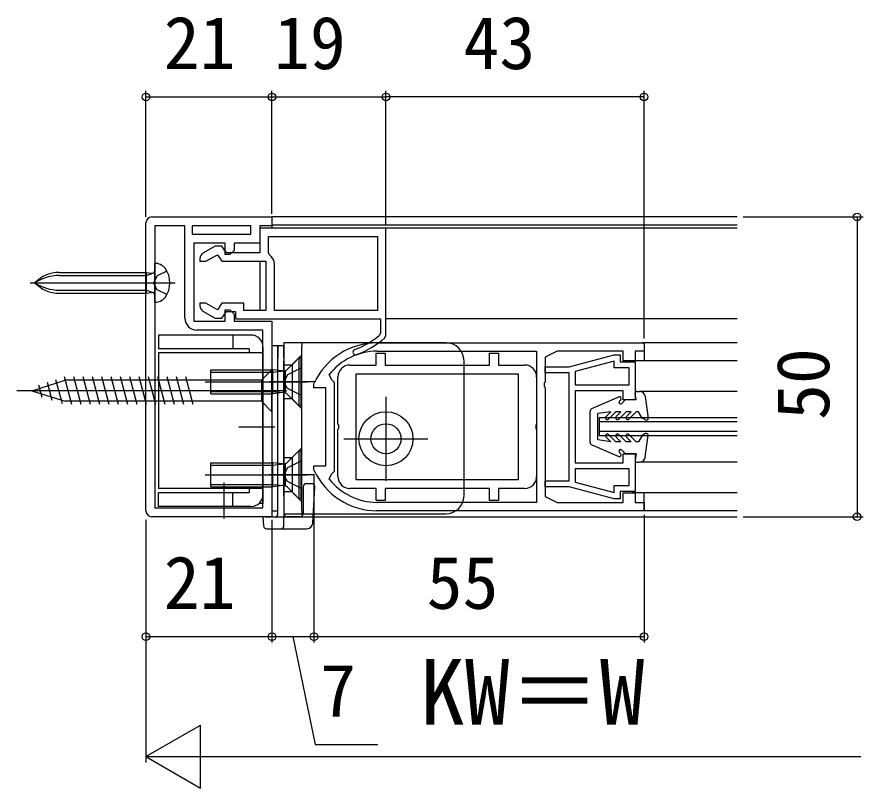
# Model space of a CAD drawing. Units: millimetres, scale not verified. Extents: x -525 to 525, y -782 to 777.
# Drawn here: x 19.5 to 160.5, y 362.2 to 490.8 of the extents above; entities that cross this region are included whole.
import ezdxf
from ezdxf.enums import TextEntityAlignment as Align

# ---------------------------------------------------------------- set-up
doc = ezdxf.new("R2010")
doc.units = ezdxf.units.MM
doc.header["$LTSCALE"] = 4
for name, color, linetype in [('0-2_YKK_11', 7, 'Continuous'), ('0-3_YKK_12', 2, 'Continuous'), ('0-4_YKK_13', 4, 'Continuous'), ('0-6_YKK_D', 6, 'Continuous')]:
    doc.layers.add(name, color=color, linetype=linetype)
doc.styles.add('ＭＳ ゴシック', font='')
doc.styles.get('ＭＳ ゴシック').set_extended_font_data('MS Gothic')

msp = doc.modelspace()

# ---------------------------------------------------------------- linework, layer by layer
at = {"layer": '0-2_YKK_11'}
msp.add_line((41, 408.5), (41, 456.5), dxfattribs=at)
for points in [[(42, 457.5), (62, 457.5), (62, 456), (60, 456), (60, 453.1), (55.7, 453.1), (55.7, 451.9), (55, 451.2), (54.2, 451.2), (54.2, 453.1), (49, 453.1), (49, 440.1), (54.2, 440.1), (54.2, 442), (55, 442), (55.7, 441.3), (55.7, 440.1), (62, 440.1), (62, 407.5), (42, 407.5)], [(42.5, 456), (42.5, 409), (60.5, 409), (60.5, 438.6), (55.7, 438.6), (49.5, 438.6)], [(47.5, 440.6), (47.5, 456), (42.5, 456)], [(80.83, 437.348), (81, 437.723), (81, 455.6), (60, 455.6), (60, 451.5), (54.4, 451.5), (53.629, 452.6), (52.537, 452.6), (50.5, 451.424)], [(61.4, 454.2), (79.6, 454.2), (79.6, 441.9), (62.4, 441.9), (62.4, 449.6)], [(61.608, 451.143), (61.4, 451.549), (61.4, 454.2)], [(50, 450.558), (50, 450.1), (51.007, 450.1), (52.904, 451.195), (53.671, 450.1), (61, 450.1), (61, 441.9), (57.3, 441.9), (57.3, 443.1), (53.671, 443.1), (52.904, 442.005), (51.007, 443.1), (50, 443.1), (50, 442.642)], [(50.5, 441.776), (52.537, 440.6), (53.629, 440.6), (54.4, 441.7), (55.9, 441.7), (55.9, 440.5)], [(55.9, 440.5), (80.1, 440.5), (80.1, 438.138), (79.919, 437.753)], [(79.5, 436.496), (124, 436.496), (124, 435.096), (122.5, 435.096), (122.5, 433.496), (120.5, 433.496), (120.5, 435.096), (109.5, 435.096), (107.5, 434.096), (107.5, 429.954), (107.38, 429.771), (107.38, 429.221), (107.5, 429.038), (107.5, 410.896), (109.5, 409.896), (120.5, 409.896), (120.5, 411.496), (122.5, 411.496), (122.5, 409.896), (124, 409.896), (124, 408.496), (79.5, 408.496)], [(75, 432.796), (79.35, 432.796), (79.35, 434.796), (80.85, 434.796), (80.85, 432.796)], [(79.5, 435.096), (106.1, 435.096), (106.1, 409.896), (79.5, 409.896)], [(80.85, 432.796), (98.25, 432.796), (98.25, 434.796), (99.75, 434.796), (99.75, 432.796), (104.1, 432.796)], [(71.532, 413.789), (71.913, 414.596), (72.4, 415.096), (72.4, 429.896), (71.913, 430.396), (71.532, 431.203)], [(73, 414.196), (73, 422.038), (73.12, 422.221), (73.12, 422.771), (73, 422.954), (73, 430.796)], [(106.1, 430.796), (106.1, 422.954), (105.98, 422.771), (105.98, 422.221), (106.1, 422.038), (106.1, 414.196)], [(69.045, 415.205), (69, 415.413), (69, 415.996), (71, 415.996), (71, 428.996), (69, 428.996), (69, 429.579), (69.045, 429.787)], [(104.1, 412.196), (99.75, 412.196), (99.75, 410.196), (98.25, 410.196), (98.25, 412.196), (80.85, 412.196), (80.85, 410.196), (79.35, 410.196), (79.35, 412.196), (75, 412.196)]]:
    msp.add_lwpolyline(points, dxfattribs=at)
for points in [[(58.5, 456), (48.7, 456), (48.7, 454.6), (58.5, 454.6)], [(111.5, 413.51), (111.5, 431.49), (107.5, 431.49), (107.5, 432.49), (111.5, 432.49), (119, 434.5), (120, 434.5), (120, 433.3), (122.5, 433.3), (122.5, 427), (120.5, 427), (120.5, 428.5), (112.5, 428.5), (112.5, 416.5), (120.5, 416.5), (120.5, 418), (122.5, 418), (122.5, 411.7), (120, 411.7), (120, 410.5), (119, 410.5), (111.5, 412.51), (107.5, 412.51), (107.5, 413.51)], [(112.5, 429.5), (121.5, 429.5), (121.5, 432.3), (119, 432.3), (119, 433.465), (112.5, 431.723)], [(103.1, 431.296), (76, 431.296), (76, 413.696), (103.1, 413.696)], [(121.5, 415.5), (112.5, 415.5), (112.5, 413.277), (119, 411.535), (119, 412.7), (121.5, 412.7)]]:
    msp.add_lwpolyline(points, close=True, dxfattribs=at)
for centre, radius, start, end in [((42, 456.5), 1, 90.00001, 179.99999), ((51, 450.558), 1, 119.99998, 180), ((60.5, 449.6), 1.9, 0.00001, 54.31469), ((51, 442.642), 1, 180, 240.00002), ((49.5, 440.6), 2, 180.00001, 269.99999), ((70.91, 448.599), 14.1, 290.26659, 309.71484), ((70.91, 448.599), 15, 290.2666, 311.4049), ((79.5, 424.996), 11.5, 89.99999, 155.38003), ((79.5, 424.996), 10.1, 90, 142.08106), ((75.95, 434.95), 0.45, 110.26659, 290.26661), ((75, 430.796), 2, 90.00001, 179.99999), ((104.1, 430.796), 2, 0.00001, 89.99999), ((79.5, 419.996), 11.5, 204.61997, 270.00001), ((79.5, 419.996), 10.1, 217.91894, 270), ((75, 414.196), 2, 180.00001, 269.99999), ((104.1, 414.196), 2, 270.00001, 359.99999), ((42, 408.5), 1, 180.00001, 269.99999)]:
    msp.add_arc(centre, radius, start, end, dxfattribs=at)
at = {"layer": '0-3_YKK_12'}
for p, q in [((62, 457.5), (62, 455.6)), ((139.5, 457.5), (62, 457.5)), ((62, 457.5), (62, 455.6)), ((139.5, 456.1), (62, 456.1)), ((139.5, 455.598), (80.552, 455.597)), ((60, 450.1), (60.001, 441.9)), ((60, 450.1), (60.001, 441.9)), ((139.5, 440.5), (81, 440.5)), ((139.5, 436.5), (123.7, 436.5)), ((123.999, 436.5), (123.999, 433.5)), ((139.5, 433.5), (122.062, 433.5)), ((139.5, 428.403), (123.287, 428.403)), ((116.5, 423.999), (116.5, 420.999)), ((139.5, 423.999), (116.5, 423.999)), ((139.5, 423.299), (116.5, 423.299)), ((139.5, 421.699), (116.5, 421.699)), ((139.5, 420.999), (116.5, 420.999)), ((139.5, 416.603), (123.287, 416.603)), ((139.5, 411.497), (122, 411.496)), ((123.999, 408.5), (123.999, 411.5)), ((62, 407.5), (139.5, 407.5)), ((139.5, 408.5), (123.7, 408.5))]:
    msp.add_line(p, q, dxfattribs=at)
at = {"layer": '0-4_YKK_13'}
for p, q in [((26.525, 448.246), (41.1, 448.246)), ((26.525, 447.718), (41.1, 447.718)), ((41.1, 444.754), (41.1, 448.246)), ((41.1, 448.246), (41.904, 448.089)), ((41.1, 447.718), (42.172, 448.11)), ((21.721, 446.5), (45.874, 446.5)), ((26.525, 445.282), (41.1, 445.282)), ((26.525, 444.754), (41.1, 444.754)), ((41.1, 445.282), (42.172, 444.89)), ((41.1, 444.754), (41.904, 444.911)), ((42.5, 443.25), (42.5, 444.42)), ((55.5, 437.8), (55.5, 435.5)), ((60.5, 435.8), (60.5, 409.7)), ((91, 436.5), (66.5, 436.5)), ((67, 436.5), (67, 436)), ((67, 433.5), (67, 436)), ((58.2, 435.5), (43.1, 435.5)), ((60.5, 434.8), (43.1, 434.8)), ((43.1, 434.8), (43.1, 412.2)), ((58.2, 435.5), (58.2, 434.8)), ((65.35, 432.85), (67, 434.5)), ((63, 408), (63, 434)), ((64, 434), (64, 407.5)), ((64, 411), (64, 433.5)), ((64.593, 432.093), (66.5, 434)), ((66.5, 434), (66.5, 426)), ((67, 411), (67, 433.5)), ((94, 411), (94, 433.5)), ((51.8, 428), (51.8, 432)), ((51.8, 432), (62.15, 432)), ((51.8, 431.62), (62.15, 431.62)), ((62.15, 428), (62.15, 432)), ((63.768, 431.807), (62.15, 432)), ((62.15, 431.62), (63.986, 431.805)), ((64, 432.85), (65.35, 432.85)), ((64.25, 428.131), (64.25, 431.869)), ((66.8, 432.25), (64.564, 431.145)), ((65.35, 432.85), (65.35, 427.15)), ((22, 428.5), (27.55, 430.25)), ((22, 428.5), (27.55, 430.25)), ((27.088, 426.319), (26.011, 430.341)), ((28.673, 426.2), (27.441, 430.8)), ((60.25, 430.25), (27.55, 430.25)), ((30.226, 426.2), (28.993, 430.8)), ((31.779, 426.2), (30.546, 430.8)), ((33.332, 426.2), (32.099, 430.8)), ((34.885, 426.2), (33.652, 430.8)), ((36.438, 426.2), (35.205, 430.8)), ((37.991, 426.2), (36.758, 430.8)), ((39.543, 426.2), (38.311, 430.8)), ((41.096, 426.2), (39.864, 430.8)), ((42.649, 426.2), (41.417, 430.8)), ((44.202, 426.2), (42.97, 430.8)), ((45.755, 426.2), (44.523, 430.8)), ((47.308, 426.2), (46.075, 430.8)), ((48.861, 426.2), (47.628, 430.8)), ((64.564, 431.145), (63.955, 430)), ((23.696, 427.388), (23.147, 429.438)), ((25.392, 426.854), (24.579, 429.89)), ((50.844, 430), (67.864, 430)), ((56.5, 430), (62.5, 430)), ((69.1, 430), (61.6, 430)), ((64.564, 428.855), (63.955, 430)), ((66.8, 427.75), (64.564, 428.855)), ((64.5, 428.5), (19.5, 428.5)), ((22, 428.5), (27.55, 426.75)), ((51.8, 428.38), (62.15, 428.38)), ((51.8, 428), (62.15, 428)), ((56.5, 428.5), (62.5, 428.5)), ((62.15, 428.38), (63.986, 428.195)), ((63.768, 428.193), (62.15, 428)), ((64.593, 427.907), (66.5, 426)), ((81, 427.5), (81, 413.5)), ((115.301, 425.529), (119.78, 427.474)), ((122.7, 426.999), (122.505, 428.044)), ((122.8, 428.399), (123.225, 428.399)), ((124.216, 427.531), (124.697, 423.938)), ((60.25, 426.75), (27.55, 426.75)), ((62, 425), (60.25, 426.75)), ((65.35, 427.15), (64, 427.15)), ((67, 425.5), (65.35, 427.15)), ((66.8, 426), (66.5, 426)), ((120.112, 426.987), (119.892, 426.767)), ((120.812, 426.911), (120.28, 426.379)), ((122.7, 426.999), (121.024, 426.999)), ((115, 419.929), (115, 425.071)), ((118.451, 424.999), (116.3, 424.699)), ((116.3, 420.299), (116.3, 424.699)), ((118.451, 424.999), (117.663, 424.211)), ((119.3, 424.999), (118.088, 423.787)), ((120.151, 424.999), (119.3, 424.999)), ((120.151, 424.999), (119.363, 424.211)), ((121, 424.999), (119.788, 423.787)), ((121.851, 424.999), (121, 424.999)), ((121.851, 424.999), (121.063, 424.211)), ((122.7, 424.999), (121.488, 423.787)), ((123.1, 424.999), (122.7, 424.999)), ((123.7, 423.956), (123.098, 424.999)), ((124.25, 423.639), (123.7, 423.956)), ((56.5, 422.5), (62.5, 422.5)), ((74, 420.5), (88, 420.5)), ((118.451, 419.999), (116.3, 420.299)), ((118.451, 419.999), (117.663, 420.787)), ((119.3, 419.999), (118.088, 421.211)), ((120.151, 419.999), (119.363, 420.787)), ((121, 419.999), (119.788, 421.211)), ((121.851, 419.999), (121.063, 420.787)), ((122.7, 419.999), (121.488, 421.211)), ((123.7, 421.041), (123.098, 419.999)), ((124.25, 421.358), (123.7, 421.041)), ((124.216, 417.466), (124.697, 421.059)), ((65.35, 417.35), (67, 419)), ((115.301, 419.468), (119.78, 417.523)), ((120.151, 419.999), (119.3, 419.999)), ((121.851, 419.999), (121, 419.999)), ((123.1, 419.999), (122.7, 419.999)), ((64.593, 416.593), (66.5, 418.5)), ((66.5, 418.5), (66.5, 410.5)), ((120.112, 418.011), (119.892, 418.23)), ((120.812, 418.087), (120.28, 418.618)), ((122.7, 417.999), (121.024, 417.999)), ((122.7, 417.999), (122.505, 416.954)), ((51.8, 412.5), (51.8, 416.5)), ((51.8, 416.5), (62.15, 416.5)), ((51.8, 416.12), (62.15, 416.12)), ((62.15, 412.5), (62.15, 416.5)), ((63.768, 416.307), (62.15, 416.5)), ((62.15, 416.12), (63.986, 416.305)), ((64, 417.35), (65.35, 417.35)), ((64.25, 412.631), (64.25, 416.369)), ((66.8, 416.75), (64.564, 415.645)), ((65.35, 417.35), (65.35, 411.65)), ((122.8, 416.599), (123.225, 416.599)), ((64.564, 415.645), (63.955, 414.5)), ((50.844, 414.5), (67.864, 414.5)), ((54, 413.2), (54, 407.2)), ((56.5, 414.5), (62.5, 414.5)), ((69.1, 414.5), (61.6, 414.5)), ((64.564, 413.355), (63.955, 414.5)), ((66.8, 412.25), (64.564, 413.355)), ((60.5, 412.2), (43.1, 412.2)), ((51.8, 412.88), (62.15, 412.88)), ((51.8, 412.5), (62.15, 412.5)), ((62.15, 412.88), (63.986, 412.695)), ((63.768, 412.693), (62.15, 412.5)), ((64.593, 412.407), (66.5, 410.5)), ((67.2, 412.5), (67.2, 408)), ((68.668, 413), (67.7, 413)), ((68.798, 406.439), (69.167, 412.469)), ((55.5, 409.2), (55.5, 411.5)), ((65.35, 411.65), (64, 411.65)), ((64, 411), (64, 408)), ((67, 410), (65.35, 411.65)), ((66.8, 410.5), (66.5, 410.5)), ((67, 408.5), (67, 411)), ((60.5, 409.7), (59.823, 409.7)), ((60.5, 407.5), (60.593, 405.969)), ((61.001, 407.5), (60.5, 407.5)), ((61.001, 407.5), (62.5, 407.5)), ((64, 408), (66.5, 408)), ((64, 406), (64, 407.5)), ((66.7, 407.5), (64.5, 407.5)), ((66.5, 408), (91, 408)), ((67, 408.5), (67, 408)), ((61.092, 405.5), (63.5, 405.5)), ((63.5, 405.5), (67.8, 405.5))]:
    msp.add_line(p, q, dxfattribs=at)
for points in [[(44.492, 448.45), (42.863, 447.645), (42.255, 446.5)], [(42.5, 444.42), (42.5, 448.58), (42.5, 449.75)], [(44.492, 444.55), (42.863, 445.355), (42.255, 446.5)], [(58.5, 437.8), (43.1, 437.8), (43.1, 435.5)], [(64, 434), (64, 436), (63, 436), (63, 434)], [(66.5, 436.5), (64, 436.5), (64, 433.5)], [(66.5, 434), (66.8, 434), (66.8, 426)], [(62, 425), (62, 432), (60.25, 430.25), (60.25, 426.75)], [(66.5, 418.5), (66.8, 418.5), (66.8, 410.5)], [(58.2, 412.2), (58.2, 411.5), (43.1, 411.5)], [(58.5, 409.2), (43.1, 409.2), (43.1, 411.5)]]:
    msp.add_lwpolyline(points, dxfattribs=at)
msp.add_lwpolyline([(63, 436), (62, 436), (62, 408.5), (63, 408.5)], close=True, dxfattribs=at)
for radius in [4.5, 2.5]:
    msp.add_circle((81, 420.5), radius, dxfattribs=at)
for centre, radius, start, end in [((42, 448.58), 0.5, 258.94828, 0), ((42.512, 447.65), 2.1, 37.24778, 90.33964), ((41, 446.5), 4, 322.75222, 37.24778), ((26.525, 442.732), 5.513, 90, 136.89533), ((26.525, 440.454), 7.263, 90, 123.6577), ((26.525, 450.268), 5.513, 223.10467, 270), ((26.525, 452.546), 7.263, 236.3423, 270), ((42, 444.42), 0.5, 0, 101.05172), ((42.512, 445.35), 2.1, 269.66349, 322.75111), ((58.5, 435.8), 2, 0, 90), ((91, 433.5), 3, 0, 90), ((63.886, 432.8), 1, 263.21103, 315), ((63.886, 427.2), 1, 45, 96.78897), ((119.9, 427.199), 0.3, 315, 113.46523), ((122.8, 428.099), 0.3, 90, 190.5655), ((123.225, 427.399), 1, 7.62815, 90), ((120.086, 426.573), 0.274, 135, 315), ((121.024, 426.699), 0.3, 90, 135), ((115.5, 425.071), 0.5, 113.46523, 180), ((117.875, 423.999), 0.3, 135, 315), ((119.575, 423.999), 0.3, 135, 315), ((121.275, 423.999), 0.3, 135, 315), ((124.4, 423.899), 0.3, 240, 7.62815), ((117.875, 420.999), 0.3, 45, 225), ((119.575, 420.999), 0.3, 45, 225), ((121.275, 420.999), 0.3, 45, 225), ((124.4, 421.099), 0.3, 352.37185, 120), ((115.5, 419.927), 0.5, 180, 246.53477), ((119.9, 417.799), 0.3, 246.53477, 45), ((120.086, 418.424), 0.274, 45, 225), ((121.024, 418.299), 0.3, 225, 270), ((123.225, 417.599), 1, 270, 352.37185), ((63.886, 417.3), 1, 263.21103, 315), ((122.8, 416.899), 0.3, 169.4345, 270), ((63.886, 411.7), 1, 45, 96.78897), ((67.7, 412.5), 0.5, 90, 180), ((68.668, 412.5), 0.5, 356.5, 90), ((58.5, 411.2), 2, 270, 0), ((91, 411), 3, 270, 0), ((62.5, 408), 0.5, 270.00032, 0), ((64.5, 408), 0.5, 180, 270), ((66.7, 408), 0.5, 270, 0), ((67.8, 406.5), 1, 270, 356.5), ((61.092, 406), 0.5, 183.5, 270), ((63.5, 406), 0.5, 270, 0)]:
    msp.add_arc(centre, radius, start, end, dxfattribs=at)
at = {"layer": '0-6_YKK_D'}
for p, q in [((41, 457.5), (41, 478.5)), ((61.998, 458.038), (61.998, 478.5)), ((62, 458), (62, 478.5)), ((81, 456.1), (81, 478.5)), ((81, 456.1), (81, 478.5)), ((123.999, 437.209), (123.999, 478.5)), ((41, 477.5), (62, 477.5)), ((61.998, 477.5), (81, 477.5)), ((123.999, 477.5), (81, 477.5)), ((140.5, 457.5), (160.5, 457.5)), ((159.5, 457.5), (159.5, 407.5)), ((69, 414.417), (69, 386.5)), ((69, 414.417), (69, 386.5)), ((124, 407.8), (124, 386.5)), ((140.5, 407.5), (160.5, 407.5)), ((41, 406.995), (41, 386.5)), ((62, 407), (62, 386.5)), ((62, 407), (62, 386.5)), ((41, 406), (41, 366.5)), ((41, 387.5), (62, 387.5)), ((62, 387.5), (69, 387.5)), ((69, 387.5), (124, 387.5)), ((41, 367.5), (50.093, 372.75)), ((50.093, 362.25), (50.093, 372.75)), ((41, 367.5), (50.093, 362.25)), ((41, 367.5), (59.186, 367.5)), ((51.5, 367.5), (160.125, 367.5))]:
    msp.add_line(p, q, dxfattribs=at)
msp.add_lwpolyline([(65.5, 387.5), (69.186, 369.5), (79.663, 369.5)], dxfattribs=at)
for centre in [(41, 477.5), (61.998, 477.5), (62, 477.5), (81, 477.5), (81, 477.5), (123.999, 477.5), (159.5, 457.5), (159.5, 407.5), (41, 387.5), (62, 387.5), (62, 387.5), (69, 387.5), (69, 387.5), (124, 387.5)]:
    msp.add_circle(centre, 0.637, dxfattribs=at)

# ---------------------------------------------------------------- texts
at = {"layer": '0-6_YKK_D', "style": 'ＭＳ ゴシック'}
for s, height, p in [('21', 8.798, (43.966, 479.5)), ('19', 8.798, (62.328, 479.5)), ('43', 8.798, (93.909, 479.5)), ('21', 8.798, (43.966, 389.5)), ('55', 8.798, (87.772, 389.5)), ('KW＝W', 11, (86.651, 369.5)), ('7', 8.798, (70.027, 371.5))]:
    msp.add_text(s, height=height, dxfattribs=at).set_placement(p, align=Align.BOTTOM_LEFT)
msp.add_text('50', height=8.798, rotation=90, dxfattribs=at).set_placement((157.5, 423.636), align=Align.BOTTOM_LEFT)

doc.saveas('drawing.dxf')
